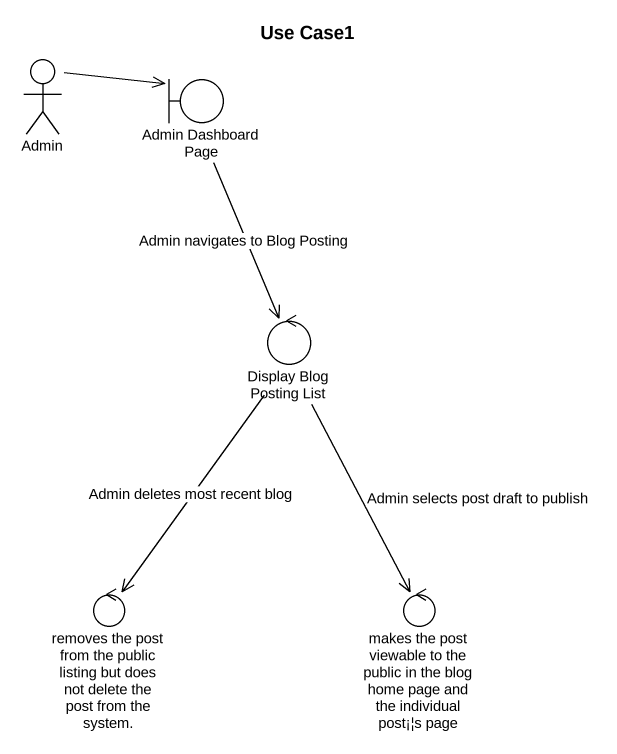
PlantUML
@startuml
title Use Case1
actor Admin
boundary "Admin Dashboard Page" as Admin_Dashboard_Page
control "Display Blog Posting List" as Display_Blog_Posting_List
control "removes the post from the public listing but does not delete the post from the system." as removes_the_post_from_the
control "makes the post viewable to the public in the blog home page and the individual post¡¦s page" as makes_the_post_viewable_to
Admin -right-> Admin_Dashboard_Page
Admin_Dashboard_Page --> Display_Blog_Posting_List : Admin navigates to Blog Posting
Display_Blog_Posting_List --> removes_the_post_from_the : Admin deletes most recent blog
Display_Blog_Posting_List --> makes_the_post_viewable_to : Admin selects post draft to publish
@enduml
